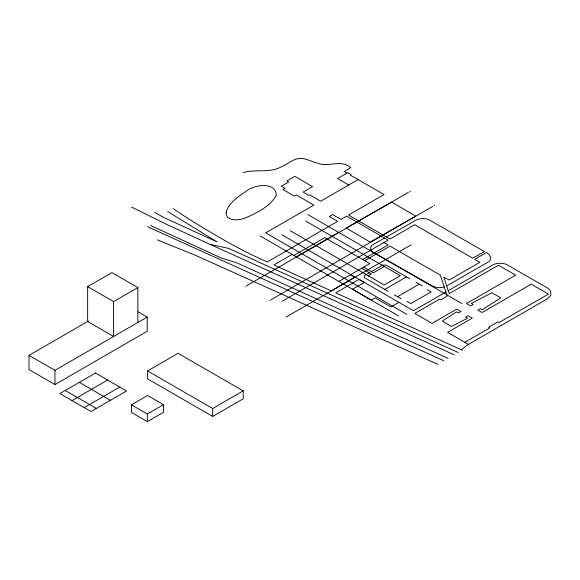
<?xml version="1.0" encoding="UTF-8"?>
<svg xmlns="http://www.w3.org/2000/svg" width="580" height="580" viewBox="0 0 580 580"><rect width="100%" height="100%" fill="white"/><g stroke="black" fill="none" stroke-linecap="round" stroke-linejoin="round"><path stroke-width="0.87" d="M445.998 291.972L413.475 310.706L359.005 279.371L335.791 292.893L461.245 349.682L468.379 344.404L546.599 299.251L550.065 296.51L551 294.705L550.369 290.522L547.999 288.274L506.137 264.255C501.772 262.907 496.291 262.595 492.362 265.241L448.202 290.696L449.268 293.589L498.503 265.205L515.678 275.159L466.509 303.507L470.612 305.914L473.113 304.464L471.315 303.427L491.862 292.762L500.736 297.881L482.19 309.742L480.385 308.705L477.956 310.111L482.052 312.519L531.251 284.149L548.462 294.125L499.003 322.567L497.828 321.893L488.592 327.192L489.825 327.903L464.812 342.309L447.601 332.369L472.316 318.101L468.183 315.716L465.711 317.137L467.545 318.195L451.537 326.475L442.228 321.102L456.641 311.859L458.476 312.924L460.977 311.518L456.808 309.111L432.057 323.357L414.845 313.425L439.828 298.997L441.061 299.708L447.231 296.148L440.365 275.195L390.028 246.137L364.61 260.695M358.106 179.604L350.233 175.095L351.139 174.58L347.637 172.746L337.596 178.546L348.732 185.013L358.106 179.604L384.09 194.568L348.536 215.057L390.028 239.011L414.743 224.707L472.751 258.194L484.459 251.589L428.888 219.697C424.038 217.623 418.028 218.493 413.714 221.451L386.461 236.952M87.653 286.621L113.6 301.6L113.6 336.473L87.653 321.494L87.653 286.621L111.904 272.622L137.851 287.6L137.851 322.473M113.6 301.6L137.851 287.6M138.062 311.779L147.219 317.064L147.219 331.281L54.948 384.554L29 369.576L29 355.359L88.428 321.044M29 355.359L54.948 370.337L147.219 317.064M292.132 254.439L273.919 264.951L331.354 290.913L354.771 277.16L350.436 274.775M293.966 255.417L324.786 237.626L369.779 263.603L338.959 281.394M296.337 256.86L338.662 232.428M245.666 286.31L246.362 285.904M247.058 285.505L408.407 192.35M409.806 191.545L410.495 191.146M72.043 400.584L107.612 380.052M84.201 407.61L119.77 387.07M147.566 370.939L178.096 353.307L243.208 390.898L243.208 398.808L212.679 416.44L147.566 378.849L147.566 370.939L212.679 408.53L243.208 390.898M269.983 300.346L270.679 299.947M271.375 299.541L432.724 206.393M434.115 205.581L434.811 205.182M281.96 301.368L388.129 240.106L346.666 216.137L340.96 219.429L332.623 214.614L329.324 216.521L337.661 221.335L267.315 261.95C239.859 250.074 214.15 234.588 188.696 218.986L173.188 208.64M131.428 404.804L147.566 395.48L163.473 404.666L163.473 412.3L147.334 421.616L131.428 412.438L131.428 404.804L147.334 413.982L163.473 404.666M285.991 317.101L411.075 244.883M363.609 267.162L373.382 272.846L384.395 266.488L400.301 275.674L384.192 284.976L368.278 275.79L371.447 273.963L369.38 272.767L364.276 275.674L364.247 277.508L384.794 289.406L406.507 276.87L409.676 278.697M394.298 294.894L397.532 296.648L419.18 284.149M348.732 185.013L320.617 201.209L309.713 194.837L308.741 195.358L303.108 192.06L312.548 186.688L294.799 176.327L286.897 180.851L288.76 181.931L281.322 186.187L285.026 188.362L282.989 189.537L294.263 196.127L296.365 194.909L313.845 205.117L265.712 232.87L406.906 314.425M362.681 259.579L388.063 244.999L383.858 242.57M371.316 271.65L382.793 265.067L385.961 265.046L406.507 276.87M398.699 302.448L390.797 306.972L375.188 297.844L371.214 300.099L352.502 289.173L364.378 282.438L281.981 234.864M446.701 285.94L489.128 261.486A13.369 7.721 0 0 0 490.194 259.753C491.55 256.781 488.867 253.91 486.489 252.488L474.686 259.311L479.885 262.312L449.232 280.01L443.83 277.196L448.202 290.696M356.838 222.01L346.202 228.07L370.25 242.15L381.024 236.009M358.708 220.929L391.696 202.115L415.78 216.173L382.923 234.907M384.562 238.046L373.752 244.209C369.192 245.63 369.786 251.843 374.252 252.938M444.229 286.94C440.097 288.166 435.297 287.941 431.622 285.519L376.188 254.054M243.397 172.615C255.381 168.874 268.656 173.181 280.125 167.431C287.397 164.553 293.676 157.738 302.006 158.383C307.327 159.13 312.192 161.697 317.347 163.118C328.381 167.736 340.67 158.92 350.806 167.606L344.136 171.535L346.898 173.13M131.624 207.104L167.083 224.605L210.011 244.347L228.759 248.429L458.207 352.517M157.347 239.895L195.003 255.127L437.762 364.32M210.011 244.347L454.205 354.822M448.101 358.346L236.531 262.74L221.219 257.977L150.438 225.431M147.537 226.722L443.896 360.774M461.245 349.682L462.274 350.168M154.679 212.476L164.046 217.58L216.985 241.824L167.714 211.569M397.532 296.648L401.273 298.693M307.973 214.673L461.963 303.572M416.012 282.322L422.349 285.983M427.221 289.681L431.158 291.95L410.778 303.521L407.008 301.346M305.798 221.111L384.808 266.735M290.043 230.623L368.699 276.036M384.794 289.406L387.962 291.24M260.311 236.067L398.736 315.984M79.315 382.351L110.41 400.301M65.221 390.485L96.316 408.436M361.673 268.286L369.38 272.767M464.812 342.309L468.379 344.404M212.679 408.53L212.679 416.44M147.334 413.982L147.334 421.616M54.948 370.337L54.948 384.554M226.091 212.454C225.975 222.329 240.504 220.32 246.369 217.5C257.658 212.555 269.758 206.545 276.29 195.569C276.305 182.026 256.57 184.512 248.537 189.558C240.084 195.663 228.868 201.847 226.091 212.454M95.453 373.034L59.885 393.566L90.98 411.517L126.549 390.985L95.453 373.034"/></g></svg>
